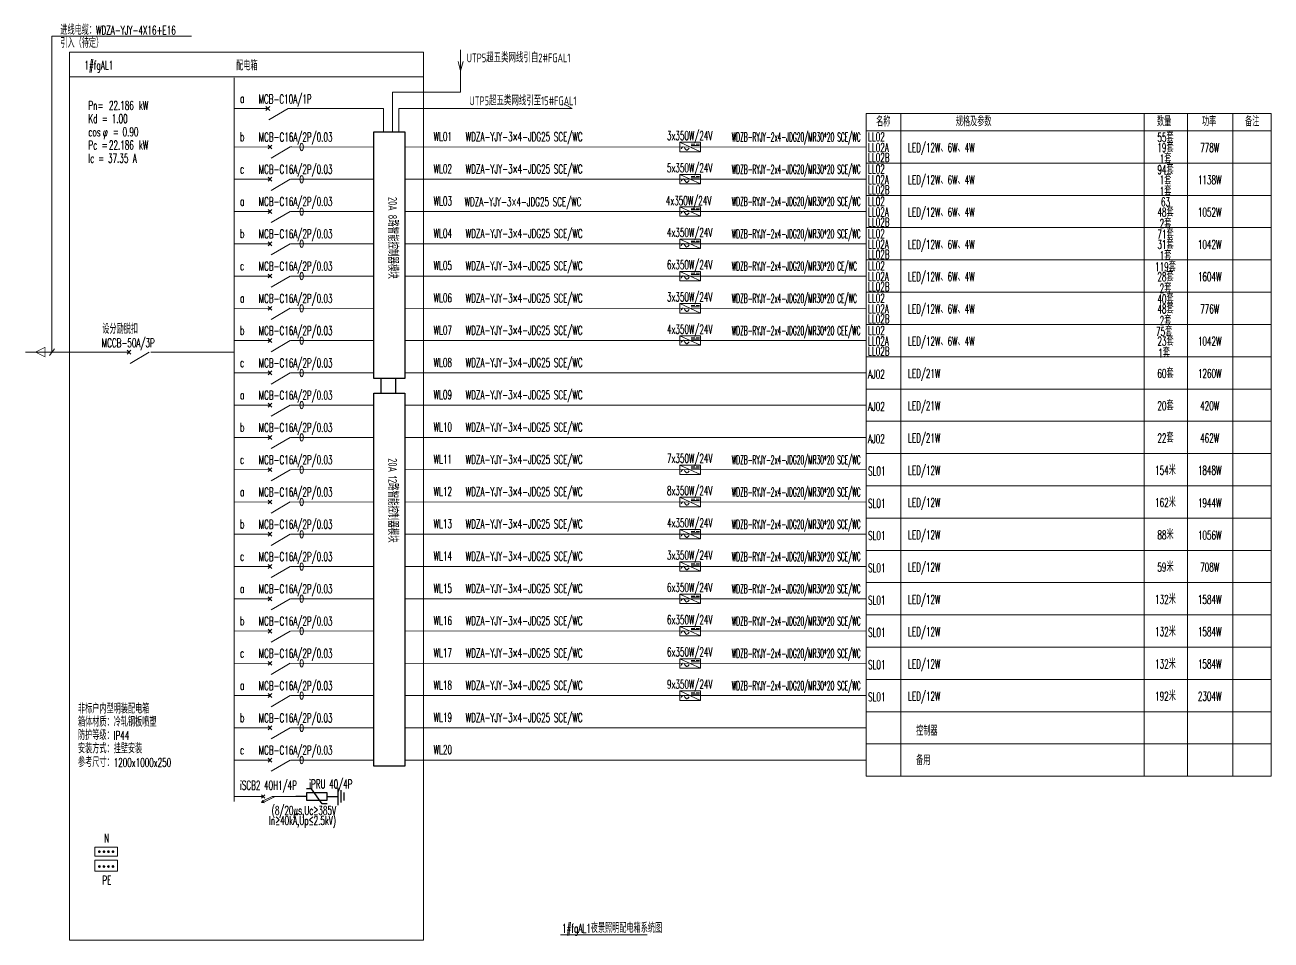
# Model space of a CAD drawing. Header units: millimetres. Extents: x -158656 to -149924, y -51573 to -51018.
# Drawn here: x -156277.5 to -155782.4, y -51381.2 to -51017.6 of the extents above; entities that cross this region are included whole.
import ezdxf
from ezdxf.enums import TextEntityAlignment as Align

# ---------------------------------------------------------------- set-up
doc = ezdxf.new("R2010")
doc.units = ezdxf.units.MM
doc.header["$MEASUREMENT"] = 0
doc.layers.get('0').update_dxf_attribs({"lineweight": 15})
doc.layers.add('0-配电系统图', color=7, linetype='Continuous', lineweight=18)
doc.layers.add('FG-说明', color=7, linetype='Continuous', lineweight=9)
for name, color, linetype in [('FG-灯具', 3, 'Continuous'), ('FG-照明文字说明', 7, 'Continuous'), ('电气', 3, 'Continuous')]:
    doc.layers.add(name, color=color, linetype=linetype)
doc.styles.add('_TEL_DIM', font='SIMPLEX', dxfattribs={"width": 0.8, "height": 3.5, "bigfont": 'HZTXT'})
doc.styles.add('XD2008', font='xd-hzs.shx', dxfattribs={"width": 0.7, "bigfont": 'xd-hztxt.shx'})

# ---------------------------------------------------------------- blocks, each defined once
blk = doc.blocks.new('0208D')
at = {"color": 3, "linetype": 'Continuous', "const_width": 0.3}
blk.add_lwpolyline([(0, -7.5), (0, 0)], dxfattribs=at)
blk.add_lwpolyline([(0, -7.5), (2.5, -2.5), (-2.5, -2.5)], close=True, dxfattribs=at)
blk = doc.blocks.new('过流保护SPD')
at = {"layer": '电气', "color": 3}
for p, q in [((435, 0), (0, 0)), ((625, 298), (424, 298)), ((435, 163), (1235, 163)), ((435, -163), (435, 163)), ((1046, -298), (625, 298)), ((1235, 163), (1235, -163)), ((1235, 0), (1671, 0)), ((1671, 347), (1671, -347)), ((1789, 251), (1789, -242)), ((1911, 152), (1911, -157)), ((1235, -163), (435, -163)), ((1246, -298), (1046, -298))]:
    blk.add_line(p, q, dxfattribs=at)

msp = doc.modelspace()

# ---------------------------------------------------------------- hatches: boundary and pattern name
at = {"layer": 'FG-说明'}
msp.add_hatch(color=256, dxfattribs=at).paths.add_polyline_path([(-156183.45, -51326.59), (-156182.45, -51326.65), (-156182.9, -51325.76)])

# ---------------------------------------------------------------- linework, layer by layer
at = {"color": 4}
msp.add_line((-156134.97, -51060.14), (-156134.97, -51050.85), dxfattribs=at)
for p, q in [((-155943.29, -51052.76), (-155943.29, -51316.16)), ((-155929.51, -51052.76), (-155929.51, -51316.16)), ((-155832.82, -51052.76), (-155832.82, -51316.16)), ((-155815.57, -51052.76), (-155815.57, -51316.16)), ((-155797.6, -51052.76), (-155797.6, -51316.16)), ((-155782.39, -51052.76), (-155782.39, -51316.16))]:
    msp.add_line(p, q)
for points in [[(-156123.9, -51044.32), (-156104.4, -51044.32), (-156104.4, -51027.47)], [(-156105.41, -51032.12), (-156104.4, -51035.9)], [(-156103.39, -51032.12), (-156104.4, -51035.9)], [(-156123.9, -51044.32), (-156131.4, -51044.32), (-156131.4, -51060.14)], [(-156123.9, -51050.85), (-156128.92, -51050.85), (-156128.92, -51060.14)], [(-156123.9, -51050.85), (-156060.12, -51050.85), (-156063.38, -51048.91)]]:
    msp.add_lwpolyline(points)
msp.add_lwpolyline([(-156154.37, -51050.85), (-156134.97, -51050.85)], dxfattribs=at)
at = {"layer": '0-配电系统图', "ltscale": 0.2}
for p, q in [((-156266.73, -51147.64), (-156266.73, -51022.06)), ((-156266.73, -51022.06), (-156211.23, -51022.06)), ((-156265.75, -51146.38), (-156267.72, -51148.9)), ((-156236.91, -51148.41), (-156235.36, -51146.86)), ((-156236.91, -51146.86), (-156235.36, -51148.41)), ((-156228.05, -51147.63), (-156235.66, -51152.16))]:
    msp.add_line(p, q, dxfattribs=at)
at = {"layer": '0-配电系统图', "ltscale": 100}
msp.add_line((-156259.75, -51038.3), (-156119.13, -51038.3), dxfattribs=at)
at = {"layer": '0-配电系统图'}
for p, q in [((-156181.74, -51050.08), (-156180.19, -51051.62)), ((-156181.74, -51051.62), (-156180.19, -51050.08)), ((-156172.9, -51050.85), (-156180.55, -51055.27)), ((-156180.88, -51065.34), (-156179.34, -51066.88)), ((-156180.88, -51066.88), (-156179.34, -51065.34)), ((-156180.88, -51065.34), (-156179.34, -51066.88)), ((-156180.88, -51066.88), (-156179.34, -51065.34)), ((-156172.04, -51066.1), (-156179.7, -51070.53)), ((-156180.88, -51078.16), (-156179.34, -51079.7)), ((-156180.88, -51079.7), (-156179.34, -51078.16)), ((-156180.88, -51078.16), (-156179.34, -51079.7)), ((-156180.88, -51079.7), (-156179.34, -51078.16)), ((-156172.04, -51078.93), (-156179.7, -51083.35)), ((-156180.88, -51090.98), (-156179.34, -51092.53)), ((-156180.88, -51092.53), (-156179.34, -51090.98)), ((-156180.88, -51090.98), (-156179.34, -51092.53)), ((-156180.88, -51092.53), (-156179.34, -51090.98)), ((-156172.04, -51091.75), (-156179.7, -51096.17)), ((-156180.88, -51103.81), (-156179.34, -51105.35)), ((-156180.88, -51105.35), (-156179.34, -51103.81)), ((-156180.88, -51103.81), (-156179.34, -51105.35)), ((-156180.88, -51105.35), (-156179.34, -51103.81)), ((-156172.04, -51104.57), (-156179.7, -51109)), ((-156180.88, -51116.63), (-156179.34, -51118.17)), ((-156180.88, -51118.17), (-156179.34, -51116.63)), ((-156180.88, -51116.63), (-156179.34, -51118.17)), ((-156180.88, -51118.17), (-156179.34, -51116.63)), ((-156172.04, -51117.4), (-156179.7, -51121.82)), ((-156180.88, -51129.45), (-156179.34, -51131)), ((-156180.88, -51131), (-156179.34, -51129.45)), ((-156180.88, -51129.45), (-156179.34, -51131)), ((-156180.88, -51131), (-156179.34, -51129.45)), ((-156172.04, -51130.22), (-156179.7, -51134.64)), ((-156180.88, -51142.27), (-156179.33, -51143.82)), ((-156180.88, -51143.82), (-156179.33, -51142.27)), ((-156180.88, -51142.27), (-156179.33, -51143.82)), ((-156180.88, -51143.82), (-156179.33, -51142.27)), ((-156180.88, -51142.27), (-156179.34, -51143.82)), ((-156180.88, -51143.82), (-156179.34, -51142.27)), ((-156172.03, -51143.04), (-156179.69, -51147.46)), ((-156180.88, -51155.1), (-156179.33, -51156.65)), ((-156180.88, -51156.65), (-156179.33, -51155.1)), ((-156180.87, -51155.1), (-156179.33, -51156.65)), ((-156180.87, -51156.65), (-156179.33, -51155.1)), ((-156180.87, -51155.1), (-156179.33, -51156.65)), ((-156180.87, -51156.65), (-156179.33, -51155.1)), ((-156172.03, -51155.87), (-156179.69, -51160.29)), ((-156180.88, -51167.92), (-156179.34, -51169.47)), ((-156180.88, -51169.47), (-156179.34, -51167.92)), ((-156180.88, -51167.92), (-156179.34, -51169.47)), ((-156180.88, -51169.47), (-156179.34, -51167.92)), ((-156172.04, -51168.69), (-156179.7, -51173.11)), ((-156180.88, -51180.75), (-156179.33, -51182.29)), ((-156180.88, -51182.29), (-156179.33, -51180.75)), ((-156180.88, -51180.75), (-156179.33, -51182.29)), ((-156180.88, -51182.29), (-156179.33, -51180.75)), ((-156180.88, -51180.75), (-156179.34, -51182.29)), ((-156180.88, -51182.29), (-156179.34, -51180.75)), ((-156172.03, -51181.51), (-156179.69, -51185.94)), ((-156180.88, -51193.57), (-156179.33, -51195.12)), ((-156180.88, -51195.12), (-156179.33, -51193.57)), ((-156180.87, -51193.57), (-156179.33, -51195.12)), ((-156180.87, -51195.12), (-156179.33, -51193.57)), ((-156180.87, -51193.57), (-156179.33, -51195.12)), ((-156180.87, -51195.12), (-156179.33, -51193.57)), ((-156172.03, -51194.34), (-156179.69, -51198.76)), ((-156180.88, -51206.39), (-156179.34, -51207.94)), ((-156180.88, -51207.94), (-156179.34, -51206.39)), ((-156180.88, -51206.39), (-156179.34, -51207.94)), ((-156180.88, -51207.94), (-156179.34, -51206.39)), ((-156172.04, -51207.16), (-156179.7, -51211.58)), ((-156180.88, -51219.22), (-156179.33, -51220.76)), ((-156180.88, -51220.76), (-156179.33, -51219.22)), ((-156180.88, -51219.22), (-156179.33, -51220.76)), ((-156180.88, -51220.76), (-156179.33, -51219.22)), ((-156180.88, -51219.22), (-156179.34, -51220.76)), ((-156180.88, -51220.76), (-156179.34, -51219.22)), ((-156172.03, -51219.99), (-156179.69, -51224.41)), ((-156180.88, -51232.04), (-156179.33, -51233.59)), ((-156180.88, -51233.59), (-156179.33, -51232.04)), ((-156180.87, -51232.04), (-156179.33, -51233.59)), ((-156180.87, -51233.59), (-156179.33, -51232.04)), ((-156180.87, -51232.04), (-156179.33, -51233.59)), ((-156180.87, -51233.59), (-156179.33, -51232.04)), ((-156172.03, -51232.81), (-156179.69, -51237.23)), ((-156180.88, -51244.86), (-156179.33, -51246.4)), ((-156180.88, -51246.4), (-156179.33, -51244.86)), ((-156180.88, -51244.86), (-156179.33, -51246.4)), ((-156180.88, -51246.4), (-156179.33, -51244.86)), ((-156172.03, -51245.63), (-156179.69, -51250.05)), ((-156180.88, -51257.68), (-156179.33, -51259.23)), ((-156180.88, -51259.23), (-156179.33, -51257.68)), ((-156180.88, -51257.68), (-156179.33, -51259.23)), ((-156180.88, -51259.23), (-156179.33, -51257.68)), ((-156172.03, -51258.45), (-156179.69, -51262.87)), ((-156180.88, -51270.5), (-156179.33, -51272.05)), ((-156180.88, -51272.05), (-156179.33, -51270.5)), ((-156180.88, -51270.5), (-156179.33, -51272.05)), ((-156180.88, -51272.05), (-156179.33, -51270.5)), ((-156172.03, -51271.27), (-156179.69, -51275.69)), ((-156180.88, -51283.33), (-156179.33, -51284.87)), ((-156180.88, -51284.87), (-156179.33, -51283.33)), ((-156180.88, -51283.33), (-156179.33, -51284.87)), ((-156180.88, -51284.87), (-156179.33, -51283.33)), ((-156172.03, -51284.1), (-156179.69, -51288.52)), ((-156180.88, -51296.15), (-156179.33, -51297.7)), ((-156180.88, -51297.7), (-156179.33, -51296.15)), ((-156180.88, -51296.15), (-156179.33, -51297.7)), ((-156180.88, -51297.7), (-156179.33, -51296.15)), ((-156172.03, -51296.92), (-156179.69, -51301.34)), ((-156180.88, -51308.97), (-156179.33, -51310.52)), ((-156180.88, -51310.52), (-156179.33, -51308.97)), ((-156180.88, -51308.97), (-156179.33, -51310.52)), ((-156180.88, -51310.52), (-156179.33, -51308.97)), ((-156172.03, -51309.74), (-156179.69, -51314.16)), ((-156240.69, -51344.32), (-156249.69, -51344.32)), ((-156249.69, -51344.32), (-156249.69, -51347.92)), ((-156240.69, -51347.92), (-156240.69, -51344.32)), ((-156249.69, -51347.92), (-156240.69, -51347.92)), ((-156240.69, -51349.46), (-156249.69, -51349.46)), ((-156249.69, -51349.46), (-156249.69, -51353.81)), ((-156240.69, -51353.81), (-156240.69, -51349.46)), ((-156249.69, -51353.81), (-156240.69, -51353.81))]:
    msp.add_line(p, q, dxfattribs=at)
at = {"layer": '0-配电系统图', "ltscale": 100}
msp.add_lwpolyline([(-156259.75, -51028.5), (-156119.13, -51028.5), (-156119.13, -51381.24), (-156259.75, -51381.24)], close=True, dxfattribs=at)
at = {"layer": '0-配电系统图', "const_width": 0.36}
for points in [[(-156194.39, -51038.6), (-156194.39, -51326.25)], [(-156194.39, -51050.85), (-156180.97, -51050.85)], [(-156172.9, -51050.85), (-156154.37, -51050.85)], [(-156194.39, -51066.11), (-156180.11, -51066.11)], [(-156194.39, -51078.93), (-156180.11, -51078.93)], [(-156194.39, -51091.75), (-156180.11, -51091.76)], [(-156194.39, -51104.58), (-156180.11, -51104.58)], [(-156194.39, -51117.4), (-156180.11, -51117.4)], [(-156194.39, -51130.22), (-156180.11, -51130.22)], [(-156277.3, -51147.64), (-156236.13, -51147.64)], [(-156227.57, -51147.6), (-156194.4, -51147.6)], [(-156194.39, -51143.04), (-156180.11, -51143.05)], [(-156194.38, -51143.05), (-156180.1, -51143.05)], [(-156194.38, -51155.87), (-156180.1, -51155.87)], [(-156194.38, -51155.87), (-156180.11, -51155.87)], [(-156194.39, -51168.69), (-156180.11, -51168.7)], [(-156194.39, -51181.52), (-156180.11, -51181.52)], [(-156194.38, -51181.52), (-156180.1, -51181.52)], [(-156194.38, -51194.34), (-156180.1, -51194.34)], [(-156194.38, -51194.34), (-156180.11, -51194.34)], [(-156194.39, -51207.16), (-156180.11, -51207.17)], [(-156194.39, -51219.99), (-156180.11, -51219.99)], [(-156194.38, -51219.99), (-156180.1, -51219.99)], [(-156194.38, -51232.81), (-156180.11, -51232.82)], [(-156194.38, -51232.82), (-156180.1, -51232.82)], [(-156194.38, -51245.63), (-156180.1, -51245.63)], [(-156194.38, -51258.45), (-156180.1, -51258.45)], [(-156194.38, -51271.28), (-156180.1, -51271.28)], [(-156194.38, -51284.1), (-156180.1, -51284.1)], [(-156194.38, -51296.92), (-156180.1, -51296.92)], [(-156194.38, -51309.75), (-156180.1, -51309.75)]]:
    msp.add_lwpolyline(points, dxfattribs=at)
at = {"layer": '0-配电系统图', "const_width": 0.54}
for points in [[(-156247.89, -51346.39, 1), (-156247.89, -51345.85, 1)], [(-156246.09, -51346.39, 1), (-156246.09, -51345.85, 1)], [(-156244.29, -51346.39, 1), (-156244.29, -51345.85, 1)], [(-156242.49, -51346.39, 1), (-156242.49, -51345.85, 1)], [(-156247.89, -51352.28, 1), (-156247.89, -51351.74, 1)], [(-156246.09, -51352.28, 1), (-156246.09, -51351.74, 1)], [(-156244.29, -51352.28, 1), (-156244.29, -51351.74, 1)], [(-156242.49, -51352.28, 1), (-156242.49, -51351.74, 1)]]:
    msp.add_lwpolyline(points, format="xyb", close=True, dxfattribs=at)
at = {"layer": '0-配电系统图', "color": 7, "const_width": 0.515}
msp.add_lwpolyline([(-156064.75, -51379.16), (-156030.22, -51379.16)], dxfattribs=at)
at = {"layer": '0-配电系统图', "extrusion": (0, 0, -1)}
for centre in [(-156167.52, -51066.1), (-156167.52, -51078.93), (-156167.52, -51091.75), (-156167.52, -51104.57), (-156167.52, -51117.4), (-156167.52, -51130.22), (-156167.51, -51143.04), (-156167.51, -51155.87), (-156167.52, -51168.69), (-156167.51, -51181.51), (-156167.51, -51194.34), (-156167.52, -51207.16), (-156167.51, -51219.99), (-156167.51, -51232.81), (-156167.51, -51245.63), (-156167.51, -51258.45), (-156167.51, -51271.27), (-156167.51, -51284.1), (-156167.51, -51296.92), (-156167.51, -51309.74)]:
    msp.add_ellipse(centre, major_axis=(0, 1.51), ratio=0.444792, dxfattribs=at)
at = {"layer": 'FG-灯具'}
for points in [[(-156138.88, -51060.14), (-156126.5, -51060.14), (-156126.5, -51158.17), (-156138.88, -51158.17)], [(-156138.88, -51163.96), (-156126.5, -51163.96), (-156126.5, -51312.11), (-156138.88, -51312.11)]]:
    msp.add_lwpolyline(points, close=True, dxfattribs=at)
for points in [[(-156136.02, -51158.17), (-156136.02, -51163.96)], [(-156130.22, -51158.17), (-156130.22, -51163.96)]]:
    msp.add_lwpolyline(points, dxfattribs=at)
at = {"layer": 'FG-说明', "color": 0}
for p, q in [((-155943.29, -51052.76), (-155782.39, -51052.76)), ((-155943.29, -51059.7), (-155782.39, -51059.7)), ((-156009.13, -51067.98), (-156017.29, -51064.24)), ((-156011.31, -51065.01), (-156012.83, -51065.01)), ((-156009.46, -51065.49), (-156012.83, -51065.49)), ((-156009.46, -51065.01), (-156010.85, -51065.01)), ((-155943.29, -51072.52), (-155782.39, -51072.52)), ((-156009.13, -51080.8), (-156017.29, -51077.06)), ((-156011.31, -51077.83), (-156012.83, -51077.83)), ((-156009.46, -51078.32), (-156012.83, -51078.32)), ((-156009.46, -51077.83), (-156010.85, -51077.83)), ((-155943.29, -51085.34), (-155782.39, -51085.34)), ((-156009.13, -51093.62), (-156017.29, -51089.88)), ((-156011.31, -51090.66), (-156012.83, -51090.66)), ((-156009.46, -51091.14), (-156012.83, -51091.14)), ((-156009.46, -51090.66), (-156010.85, -51090.66)), ((-155943.29, -51098.17), (-155782.39, -51098.17)), ((-156009.13, -51106.45), (-156017.29, -51102.71)), ((-156011.31, -51103.48), (-156012.83, -51103.48)), ((-156009.46, -51103.96), (-156012.83, -51103.96)), ((-156009.46, -51103.48), (-156010.85, -51103.48)), ((-155943.29, -51110.99), (-155782.39, -51110.99)), ((-156009.13, -51119.27), (-156017.29, -51115.53)), ((-156011.31, -51116.3), (-156012.83, -51116.3)), ((-156009.46, -51116.78), (-156012.83, -51116.78)), ((-156009.46, -51116.3), (-156010.85, -51116.3)), ((-155943.29, -51123.81), (-155782.39, -51123.81)), ((-156009.13, -51132.09), (-156017.29, -51128.35)), ((-156011.31, -51129.12), (-156012.83, -51129.12)), ((-156009.46, -51129.61), (-156012.83, -51129.61)), ((-156009.46, -51129.12), (-156010.85, -51129.12)), ((-155943.29, -51136.63), (-155782.39, -51136.63)), ((-156009.13, -51144.92), (-156017.29, -51141.18)), ((-156011.31, -51141.95), (-156012.83, -51141.95)), ((-156009.46, -51142.43), (-156012.83, -51142.43)), ((-156009.46, -51141.95), (-156010.85, -51141.95)), ((-155943.29, -51149.46), (-155782.39, -51149.46)), ((-155943.29, -51162.28), (-155782.39, -51162.28)), ((-155943.29, -51175.11), (-155782.39, -51175.11)), ((-155943.29, -51187.93), (-155782.39, -51187.93)), ((-156009.13, -51196.22), (-156017.29, -51192.48)), ((-156011.31, -51193.25), (-156012.83, -51193.25)), ((-156009.46, -51193.73), (-156012.83, -51193.73)), ((-156009.46, -51193.25), (-156010.85, -51193.25)), ((-155943.29, -51200.75), (-155782.39, -51200.75)), ((-156009.13, -51209.04), (-156017.29, -51205.3)), ((-156011.31, -51206.07), (-156012.83, -51206.07)), ((-156009.46, -51206.56), (-156012.83, -51206.56)), ((-156009.46, -51206.07), (-156010.85, -51206.07)), ((-155943.29, -51213.57), (-155782.39, -51213.57)), ((-156009.13, -51221.87), (-156017.29, -51218.13)), ((-156011.31, -51218.9), (-156012.83, -51218.9)), ((-156009.46, -51219.38), (-156012.83, -51219.38)), ((-156009.46, -51218.9), (-156010.85, -51218.9)), ((-155943.29, -51226.4), (-155782.39, -51226.4)), ((-156009.13, -51234.69), (-156017.29, -51230.95)), ((-156011.31, -51231.72), (-156012.83, -51231.72)), ((-156009.46, -51231.72), (-156010.85, -51231.72)), ((-156009.46, -51232.21), (-156012.83, -51232.21)), ((-155943.29, -51239.22), (-155782.39, -51239.22)), ((-156009.13, -51247.52), (-156017.29, -51243.78)), ((-156011.31, -51244.55), (-156012.83, -51244.55)), ((-156009.46, -51245.03), (-156012.83, -51245.03)), ((-156009.46, -51244.55), (-156010.85, -51244.55)), ((-156009.13, -51260.34), (-156017.29, -51256.6)), ((-155943.29, -51252.04), (-155782.39, -51252.04)), ((-156011.31, -51257.38), (-156012.83, -51257.38)), ((-156009.46, -51257.86), (-156012.83, -51257.86)), ((-156009.46, -51257.38), (-156010.85, -51257.38)), ((-155943.29, -51264.86), (-155782.39, -51264.86)), ((-156009.13, -51273.17), (-156017.29, -51269.43)), ((-156011.31, -51270.2), (-156012.83, -51270.2)), ((-156009.46, -51270.68), (-156012.83, -51270.68)), ((-156009.46, -51270.2), (-156010.85, -51270.2)), ((-155943.29, -51277.69), (-155782.39, -51277.69)), ((-156009.13, -51285.99), (-156017.29, -51282.25)), ((-156011.31, -51283.02), (-156012.83, -51283.02)), ((-156009.46, -51283.51), (-156012.83, -51283.51)), ((-156009.46, -51283.02), (-156010.85, -51283.02)), ((-155943.29, -51290.51), (-155782.39, -51290.51)), ((-155943.29, -51303.33), (-155782.39, -51303.33)), ((-155943.29, -51316.16), (-155782.39, -51316.16))]:
    msp.add_line(p, q, dxfattribs=at)
at = {"layer": 'FG-说明'}
for p, q in [((-156194.39, -51324.18), (-156183.39, -51324.18)), ((-156183.99, -51324.18), (-156182.79, -51324.18)), ((-156182.9, -51325.76), (-156183.45, -51326.59)), ((-156182.15, -51323.54), (-156183.42, -51324.82)), ((-156182.15, -51324.82), (-156183.42, -51323.54)), ((-156182.9, -51325.76), (-156182.45, -51326.65)), ((-156182.56, -51326.43), (-156178.07, -51324.18)), ((-156178.07, -51324.18), (-156169.82, -51324.18)), ((-156183.45, -51326.59), (-156182.45, -51326.65))]:
    msp.add_line(p, q, dxfattribs=at)
at = {"layer": 'FG-说明', "color": 0, "const_width": 0.36}
for points in [[(-156172.04, -51066.1), (-156138.7, -51066.11)], [(-156126.43, -51066.11), (-155943.29, -51066.11)], [(-156172.04, -51078.93), (-156138.7, -51078.93)], [(-156126.43, -51078.93), (-155943.29, -51078.93)], [(-156172.04, -51091.75), (-156138.7, -51091.75)], [(-156126.43, -51091.75), (-155943.29, -51091.75)], [(-156172.04, -51104.57), (-156138.7, -51104.58)], [(-156126.43, -51104.58), (-155943.29, -51104.58)], [(-156172.04, -51117.4), (-156138.7, -51117.4)], [(-156126.43, -51117.4), (-155943.29, -51117.4)], [(-156172.04, -51130.22), (-156138.7, -51130.22)], [(-156126.43, -51130.22), (-155943.29, -51130.22)], [(-156126.43, -51143.05), (-155943.29, -51143.05)], [(-156126.42, -51155.87), (-155943.28, -51155.87)], [(-156172.04, -51168.69), (-156138.7, -51168.69)], [(-156126.43, -51168.69), (-155943.29, -51168.69)], [(-156126.43, -51181.52), (-155943.29, -51181.52)], [(-156126.42, -51194.34), (-155943.28, -51194.34)], [(-156172.04, -51207.16), (-156138.7, -51207.16)], [(-156126.43, -51207.17), (-155943.29, -51207.17)], [(-156126.43, -51219.99), (-155943.29, -51219.99)], [(-156126.42, -51232.81), (-155943.28, -51232.81)], [(-156126.43, -51245.63), (-155943.29, -51245.63)], [(-156126.43, -51258.45), (-155943.29, -51258.45)], [(-156126.43, -51271.28), (-155943.29, -51271.28)], [(-156126.43, -51284.1), (-155943.29, -51284.1)], [(-156126.43, -51296.92), (-155943.29, -51296.92)], [(-156126.43, -51309.74), (-155943.29, -51309.74)]]:
    msp.add_lwpolyline(points, dxfattribs=at)
at = {"layer": 'FG-说明', "color": 0}
for points in [[(-156009.13, -51067.98), (-156017.29, -51067.98), (-156017.29, -51064.24), (-156009.13, -51064.24)], [(-156009.13, -51080.8), (-156017.29, -51080.8), (-156017.29, -51077.06), (-156009.13, -51077.06)], [(-156009.13, -51093.62), (-156017.29, -51093.62), (-156017.29, -51089.88), (-156009.13, -51089.88)], [(-156009.13, -51106.45), (-156017.29, -51106.45), (-156017.29, -51102.71), (-156009.13, -51102.71)], [(-156009.13, -51119.27), (-156017.29, -51119.27), (-156017.29, -51115.53), (-156009.13, -51115.53)], [(-156009.13, -51132.09), (-156017.29, -51132.09), (-156017.29, -51128.35), (-156009.13, -51128.35)], [(-156009.13, -51144.92), (-156017.29, -51144.92), (-156017.29, -51141.18), (-156009.13, -51141.18)], [(-156009.13, -51196.22), (-156017.29, -51196.22), (-156017.29, -51192.48), (-156009.13, -51192.48)], [(-156009.13, -51209.04), (-156017.29, -51209.04), (-156017.29, -51205.3), (-156009.13, -51205.3)], [(-156009.13, -51221.87), (-156017.29, -51221.87), (-156017.29, -51218.13), (-156009.13, -51218.13)], [(-156009.13, -51234.69), (-156017.29, -51234.69), (-156017.29, -51230.95), (-156009.13, -51230.95)], [(-156009.13, -51247.52), (-156017.29, -51247.52), (-156017.29, -51243.78), (-156009.13, -51243.78)], [(-156009.13, -51260.34), (-156017.29, -51260.34), (-156017.29, -51256.6), (-156009.13, -51256.6)], [(-156009.13, -51273.17), (-156017.29, -51273.17), (-156017.29, -51269.43), (-156009.13, -51269.43)], [(-156009.13, -51285.99), (-156017.29, -51285.99), (-156017.29, -51282.25), (-156009.13, -51282.25)]]:
    msp.add_lwpolyline(points, close=True, dxfattribs=at)
at = {"layer": 'FG-说明', "const_width": 0.36}
for points in [[(-156172.03, -51143.04), (-156138.7, -51143.04)], [(-156172.03, -51155.87), (-156138.69, -51155.87)], [(-156172.03, -51181.51), (-156138.7, -51181.52)], [(-156172.03, -51194.34), (-156138.69, -51194.34)], [(-156172.03, -51219.99), (-156138.7, -51219.99)], [(-156172.03, -51232.81), (-156138.69, -51232.81)], [(-156172.03, -51245.63), (-156138.7, -51245.63)], [(-156172.03, -51258.45), (-156138.7, -51258.45)], [(-156172.03, -51271.27), (-156138.7, -51271.27)], [(-156172.03, -51284.09), (-156138.7, -51284.1)], [(-156172.03, -51296.92), (-156138.7, -51296.92)], [(-156172.03, -51309.74), (-156138.7, -51309.74)]]:
    msp.add_lwpolyline(points, dxfattribs=at)
at = {"layer": 'FG-说明'}
msp.add_lwpolyline([(-156178.07, -51324.18), (-156179.19, -51324.18), (-156182.79, -51325.98)], dxfattribs=at)
at = {"layer": 'FG-说明', "color": 0}
for points in [[(-156013.6, -51066.58), (-156014.58, -51067.4), (-156015.96, -51065.99), (-156016.78, -51066.9)], [(-156013.6, -51079.4), (-156014.58, -51080.22), (-156015.96, -51078.81), (-156016.78, -51079.72)], [(-156013.6, -51092.22), (-156014.58, -51093.05), (-156015.96, -51091.64), (-156016.78, -51092.55)], [(-156013.6, -51105.04), (-156014.58, -51105.87), (-156015.96, -51104.46), (-156016.78, -51105.37)], [(-156013.6, -51117.87), (-156014.58, -51118.69), (-156015.96, -51117.28), (-156016.78, -51118.19)], [(-156013.6, -51130.69), (-156014.58, -51131.52), (-156015.96, -51130.1), (-156016.78, -51131.01)], [(-156013.6, -51143.51), (-156014.58, -51144.34), (-156015.96, -51142.93), (-156016.78, -51143.84)], [(-156013.6, -51194.81), (-156014.58, -51195.64), (-156015.96, -51194.23), (-156016.78, -51195.14)], [(-156013.6, -51207.64), (-156014.58, -51208.46), (-156015.96, -51207.05), (-156016.78, -51207.96)], [(-156013.6, -51220.46), (-156014.58, -51221.29), (-156015.96, -51219.88), (-156016.78, -51220.79)], [(-156013.6, -51233.29), (-156014.58, -51234.12), (-156015.96, -51232.7), (-156016.78, -51233.61)], [(-156013.6, -51246.12), (-156014.58, -51246.94), (-156015.96, -51245.53), (-156016.78, -51246.44)], [(-156013.6, -51258.94), (-156014.58, -51259.77), (-156015.96, -51258.35), (-156016.78, -51259.26)], [(-156013.6, -51271.77), (-156014.58, -51272.59), (-156015.96, -51271.18), (-156016.78, -51272.09)], [(-156013.6, -51284.59), (-156014.58, -51285.42), (-156015.96, -51284), (-156016.78, -51284.91)]]:
    msp.add_spline(points, degree=3, dxfattribs=at)

# ---------------------------------------------------------------- block references
at = {"layer": 'FG-照明文字说明', "color": 0, "xscale": 0.7592253990924291, "yscale": 0.7592253990924291, "zscale": 0.7592253990924291, "rotation": 270}
msp.add_blockref('0208D', (-156267.56, -51147.59), dxfattribs=at)
at = {"layer": 'FG-说明', "xscale": 0.01, "yscale": 0.01, "zscale": 0.01}
msp.add_blockref('过流保护SPD', (-156169.82, -51324.18), dxfattribs=at)

# ---------------------------------------------------------------- texts
at = {"layer": 'FG-照明文字说明', "color": 0, "style": 'XD2008', "width": 0.65}
for s, p in [('UTP5超五类网线引自2#FGAL1', (-156101.98, -51032.47)), ('UTP5超五类网线引至15#FGAL1', (-156100.84, -51049.53))]:
    msp.add_text(s, height=3.5, dxfattribs=at).set_placement(p)
for s, p in [('20A 8路智能控制器模块', (-156133.13, -51085.96)), ('20A 12路智能控制器模块', (-156133.13, -51189.78))]:
    msp.add_text(s, height=3.5, rotation=270, dxfattribs=at).set_placement(p)
at = {"layer": 'FG-说明', "style": '_TEL_DIM'}
for s, width, p in [('进线电缆：WDZA-YJY-4X16+E16', 0.6, (-156263.4, -51021.48, 27.42)), ('引入（待定）', 0.6, (-156263.4, -51026.67, 27.42)), ('1#fgAL1', 0.6, (-156253.82, -51035.38)), ('配电箱', 0.6, (-156193.55, -51035.62)), ('Pn=', 0.6, (-156252.26, -51051.36)), ('22.186', 0.6, (-156244.09, -51051.36)), ('kW', 0.6, (-156232.15, -51051.36)), ('a', 0.6, (-156192, -51048.56)), ('MCB-C10A/1P ', 0.6, (-156184.66, -51048.82)), ('Kd', 0.6, (-156252.26, -51056.61)), ('1.00', 0.6, (-156242.96, -51056.61)), ('=', 0.6, (-156246.87, -51056.61)), ('0.90', 0.6, (-156238.67, -51061.86)), ('名称', 0.6, (-155939.28, -51057.92)), ('规格及参数', 0.6, (-155907.65, -51057.82)), ('数量', 0.6, (-155827.72, -51057.82)), ('功率', 0.6, (-155809.84, -51057.82)), ('备注', 0.6, (-155792.68, -51057.82)), ('cos', 0.6, (-156252.26, -51061.86)), ('φ', 0.6, (-156246.5, -51061.86)), ('=', 0.6, (-156242.57, -51061.86)), ('b', 0.6, (-156192, -51063.79)), ('MCB-C16A/2P/0.03', 0.6, (-156184.61, -51063.91)), ('WL01', 0.6, (-156115.09, -51063.69)), ('WDZA-YJY-3×4-JDG25 SCE/WC', 0.6, (-156102.35, -51063.79)), ('3x350W/24V', 0.6, (-156022.39, -51063.35)), ('WDZB-RYJY-2x4-JDG20/MR30*20 SCE/WC', 0.4, (-155996.63, -51063.91)), ('Pc', 0.6, (-156252.26, -51067.11)), ('=', 0.6, (-156246.97, -51067.11)), ('22.186', 0.6, (-156244.09, -51067.1)), ('kW', 0.6, (-156232.15, -51067.1)), ('LED/12W、6W、4W', 0.6, (-155926.62, -51068.11, -88.1)), ('Ic', 0.6, (-156252.26, -51072.36)), ('=', 0.6, (-156248.36, -51072.36)), ('37.35', 0.6, (-156244.46, -51072.36)), ('A', 0.6, (-156234.62, -51072.36)), ('MCB-C16A/2P/0.03', 0.6, (-156184.61, -51076.73)), ('WL02', 0.6, (-156115.09, -51076.51)), ('WDZA-YJY-3×4-JDG25 SCE/WC', 0.6, (-156102.35, -51076.61)), ('5x350W/24V', 0.6, (-156022.39, -51076.17)), ('WDZB-RYJY-2x4-JDG20/MR30*20 SCE/WC', 0.4, (-155996.63, -51076.73)), ('c', 0.6, (-156192, -51076.62)), ('LED/12W、6W、4W', 0.6, (-155926.62, -51080.93, -88.1)), ('a', 0.6, (-156192, -51089.44)), ('MCB-C16A/2P/0.03', 0.6, (-156184.61, -51089.56)), ('WL03', 0.6, (-156115.09, -51089.34)), ('WDZA-YJY-3×4-JDG25 SCE/WC', 0.6, (-156102.81, -51089.64)), ('4x350W/24V', 0.6, (-156022.84, -51089.2)), ('WDZB-RYJY-2x4-JDG20/MR30*20 SCE/WC', 0.4, (-155996.63, -51089.56)), ('LED/12W、6W、4W', 0.6, (-155926.62, -51093.75, -88.1)), ('MCB-C16A/2P/0.03', 0.6, (-156184.61, -51102.38)), ('WDZA-YJY-3×4-JDG25 SCE/WC', 0.6, (-156102.35, -51102.25)), ('4x350W/24V', 0.6, (-156022.39, -51101.82)), ('WDZB-RYJY-2x4-JDG20/MR30*20 SCE/WC', 0.4, (-155996.63, -51102.38)), ('b', 0.6, (-156192, -51102.26)), ('WL04', 0.6, (-156115.09, -51102.16)), ('LED/12W、6W、4W', 0.6, (-155926.62, -51106.58, -88.1)), ('c', 0.6, (-156192, -51115.09)), ('MCB-C16A/2P/0.03', 0.6, (-156184.61, -51115.2)), ('WL05', 0.6, (-156115.09, -51114.98)), ('WDZA-YJY-3×4-JDG25 SCE/WC', 0.6, (-156102.35, -51115.08)), ('6x350W/24V', 0.6, (-156022.39, -51114.64)), ('WDZB-RYJY-2x4-JDG20/MR30*20 CE/WC', 0.4, (-155996.63, -51115.2)), ('LED/12W、6W、4W', 0.6, (-155926.62, -51119.4, -88.1)), ('a', 0.6, (-156192, -51127.91)), ('MCB-C16A/2P/0.03', 0.6, (-156184.61, -51128.03)), ('WL06', 0.6, (-156115.09, -51127.81)), ('WDZA-YJY-3×4-JDG25 SCE/WC', 0.6, (-156102.35, -51127.9)), ('3x350W/24V', 0.6, (-156022.39, -51127.46)), ('WDZB-RYJY-2x4-JDG20/MR30*20 CE/WC', 0.4, (-155996.63, -51128.02)), ('LED/12W、6W、4W', 0.6, (-155926.62, -51132.22, -88.1)), ('设分励脱扣', 0.6, (-156246.72, -51140.27, 11.52)), ('b', 0.6, (-156191.99, -51140.73)), ('MCB-C16A/2P/0.03', 0.6, (-156184.61, -51140.85)), ('WL07', 0.6, (-156115.09, -51140.63)), ('WDZA-YJY-3×4-JDG25 SCE/WC', 0.6, (-156102.35, -51140.72)), ('4x350W/24V', 0.6, (-156022.38, -51140.29)), ('WDZB-RYJY-2x4-JDG20/MR30*20 CEE/WC', 0.4, (-155996.63, -51140.85)), ('MCCB-50A/3P', 0.6, (-156246.95, -51145.72)), ('LED/12W、6W、4W', 0.6, (-155926.62, -51145.05, -88.1)), ('c', 0.6, (-156191.99, -51153.55)), ('MCB-C16A/2P/0.03', 0.6, (-156184.6, -51153.68)), ('WL08', 0.6, (-156115.09, -51153.46)), ('WDZA-YJY-3×4-JDG25 SCE/WC', 0.6, (-156102.34, -51153.55)), ('LED/21W', 0.6, (-155926.62, -51157.87, -88.1)), ('MCB-C16A/2P/0.03', 0.6, (-156184.61, -51166.5)), ('WDZA-YJY-3×4-JDG25 SCE/WC', 0.6, (-156102.35, -51166.37)), ('a', 0.6, (-156192, -51166.38)), ('WL09', 0.6, (-156115.09, -51166.28)), ('LED/21W', 0.6, (-155926.62, -51170.69, -88.1)), ('b', 0.6, (-156191.99, -51179.2)), ('MCB-C16A/2P/0.03', 0.6, (-156184.61, -51179.32)), ('WL10', 0.6, (-156115.09, -51179.1)), ('WDZA-YJY-3×4-JDG25 SCE/WC', 0.6, (-156102.35, -51179.19)), ('LED/21W', 0.6, (-155926.62, -51183.52, -88.1)), ('c', 0.6, (-156191.99, -51192.03)), ('MCB-C16A/2P/0.03', 0.6, (-156184.6, -51192.15)), ('WL11', 0.6, (-156115.09, -51191.93)), ('WDZA-YJY-3×4-JDG25 SCE/WC', 0.6, (-156102.34, -51192.02)), ('7x350W/24V', 0.6, (-156022.38, -51191.58)), ('WDZB-RYJY-2x4-JDG20/MR30*20 SCE/WC', 0.4, (-155996.63, -51192.14)), ('LED/12W', 0.6, (-155926.62, -51196.34, -88.1)), ('MCB-C16A/2P/0.03', 0.6, (-156184.61, -51204.97)), ('WL12', 0.6, (-156115.09, -51204.75)), ('WDZA-YJY-3×4-JDG25 SCE/WC', 0.6, (-156102.35, -51204.84)), ('8x350W/24V', 0.6, (-156022.39, -51204.41)), ('WDZB-RYJY-2x4-JDG20/MR30*20 SCE/WC', 0.4, (-155996.63, -51204.97)), ('a', 0.6, (-156192, -51204.85)), ('LED/12W', 0.6, (-155926.62, -51209.16, -88.1)), ('b', 0.6, (-156191.99, -51217.67)), ('MCB-C16A/2P/0.03', 0.6, (-156184.61, -51217.79)), ('WL13', 0.6, (-156115.09, -51217.57)), ('WDZA-YJY-3×4-JDG25 SCE/WC', 0.6, (-156102.35, -51217.67)), ('4x350W/24V', 0.6, (-156022.38, -51217.23)), ('WDZB-RYJY-2x4-JDG20/MR30*20 SCE/WC', 0.4, (-155996.63, -51217.79)), ('LED/12W', 0.6, (-155926.62, -51221.99, -88.1)), ('MCB-C16A/2P/0.03', 0.6, (-156184.6, -51230.62)), ('WL14', 0.6, (-156115.09, -51230.4)), ('WDZA-YJY-3×4-JDG25 SCE/WC', 0.6, (-156102.34, -51230.49)), ('3x350W/24V', 0.6, (-156022.38, -51230.05)), ('WDZB-RYJY-2x4-JDG20/MR30*20 SCE/WC', 0.4, (-155996.63, -51230.62)), ('c', 0.6, (-156191.99, -51230.5)), ('LED/12W', 0.6, (-155926.62, -51234.81, -88.1)), ('a', 0.6, (-156191.99, -51243.32)), ('MCB-C16A/2P/0.03', 0.6, (-156184.61, -51243.43)), ('WL15', 0.6, (-156115.09, -51243.21)), ('WDZA-YJY-3×4-JDG25 SCE/WC', 0.6, (-156102.35, -51243.31)), ('6x350W/24V', 0.6, (-156022.39, -51242.87)), ('WDZB-RYJY-2x4-JDG20/MR30*20 SCE/WC', 0.4, (-155996.63, -51243.43)), ('LED/12W', 0.6, (-155926.62, -51247.63, -88.1)), ('6x350W/24V', 0.6, (-156022.38, -51255.69)), ('b', 0.6, (-156191.99, -51256.14)), ('MCB-C16A/2P/0.03', 0.6, (-156184.61, -51256.26)), ('WL16', 0.6, (-156115.09, -51256.03)), ('WDZA-YJY-3×4-JDG25 SCE/WC', 0.6, (-156102.35, -51256.13)), ('WDZB-RYJY-2x4-JDG20/MR30*20 SCE/WC', 0.4, (-155996.63, -51256.25)), ('LED/12W', 0.6, (-155926.62, -51260.45, -88.1)), ('MCB-C16A/2P/0.03', 0.6, (-156184.61, -51269.08)), ('WL17', 0.6, (-156115.09, -51268.85)), ('WDZA-YJY-3×4-JDG25 SCE/WC', 0.6, (-156102.35, -51268.95)), ('6x350W/24V', 0.6, (-156022.38, -51268.52)), ('WDZB-RYJY-2x4-JDG20/MR30*20 SCE/WC', 0.4, (-155996.63, -51269.08)), ('c', 0.6, (-156191.99, -51268.96)), ('LED/12W', 0.6, (-155926.62, -51273.28, -88.1)), ('a', 0.6, (-156191.99, -51281.79)), ('MCB-C16A/2P/0.03', 0.6, (-156184.61, -51281.9)), ('WL18', 0.6, (-156115.09, -51281.67)), ('WDZA-YJY-3×4-JDG25 SCE/WC', 0.6, (-156102.35, -51281.78)), ('9x350W/24V', 0.6, (-156022.38, -51281.34)), ('WDZB-RYJY-2x4-JDG20/MR30*20 SCE/WC', 0.4, (-155996.63, -51281.9)), ('LED/12W', 0.6, (-155926.62, -51286.1, -88.1)), ('非标户内型明装配电箱', 0.6, (-156256.39, -51291.18)), ('b', 0.6, (-156191.99, -51294.61)), ('MCB-C16A/2P/0.03', 0.6, (-156184.61, -51294.73)), ('WL19', 0.6, (-156115.09, -51294.5)), ('WDZA-YJY-3×4-JDG25 SCE/WC', 0.6, (-156102.35, -51294.6)), ('箱体材质：冷轧钢板喷塑', 0.6, (-156256.39, -51296.41)), ('控制器', 0.6, (-155923.41, -51299.94)), ('防护等级：IP44 ', 0.6, (-156256.39, -51301.67)), ('安装方式：挂壁安装', 0.6, (-156256.39, -51307)), ('c', 0.6, (-156191.99, -51307.43)), ('MCB-C16A/2P/0.03', 0.6, (-156184.61, -51307.55)), ('WL20', 0.6, (-156115.09, -51307.32)), ('参考尺寸：1200x1000x250', 0.6, (-156256.39, -51312.43)), ('备用', 0.6, (-155923.41, -51311.65)), ('N', 0.6, (-156246.02, -51342.52)), ('PE', 0.6, (-156246.71, -51359.19)), ('1#fgAL1夜景照明配电箱系统图', 0.6, (-156064.09, -51378.31))]:
    msp.add_text(s, height=3.5, dxfattribs=dict(at, width=width)).set_placement(p)
at = {"layer": 'FG-说明', "style": '_TEL_DIM', "width": 0.6}
for s, p in [('LL02', (-155942.51, -51062.06)), ('LL02A', (-155942.51, -51066.28)), ('LL02B', (-155942.51, -51070.31)), ('LL02', (-155942.51, -51074.88)), ('LL02A', (-155942.51, -51079.11)), ('LL02B', (-155942.51, -51083.13)), ('LL02', (-155942.51, -51087.71)), ('LL02A', (-155942.51, -51091.93)), ('LL02B', (-155942.51, -51095.95)), ('LL02', (-155942.51, -51100.53)), ('LL02A', (-155942.51, -51104.75)), ('LL02B', (-155942.51, -51108.78)), ('LL02', (-155942.51, -51113.35)), ('LL02A', (-155942.51, -51117.57)), ('LL02B', (-155942.51, -51121.6)), ('LL02', (-155942.51, -51126.18)), ('LL02A', (-155942.51, -51130.4)), ('LL02B', (-155942.51, -51134.42)), ('LL02', (-155942.51, -51139)), ('LL02A', (-155942.51, -51143.22)), ('LL02B', (-155942.51, -51147.25)), ('AJ02', (-155942.51, -51156.39)), ('AJ02', (-155942.51, -51169.22)), ('AJ02', (-155942.51, -51182.04)), ('SL01', (-155942.51, -51194.87)), ('SL01', (-155942.51, -51207.69)), ('SL01', (-155942.51, -51220.51)), ('SL01', (-155942.51, -51233.34)), ('SL01', (-155942.51, -51246.16)), ('SL01', (-155942.51, -51258.98)), ('SL01', (-155942.51, -51271.8)), ('SL01', (-155942.51, -51284.62))]:
    msp.add_text(s, height=3.5, dxfattribs=at).set_placement(p, align=Align.MIDDLE_LEFT)
for s, p in [('55套', (-155824.33, -51064.05)), ('19套', (-155824.33, -51068.11)), ('778W', (-155806.78, -51068.11)), ('94套', (-155824.33, -51076.87)), ('1套', (-155824.33, -51072.6)), ('1套', (-155824.33, -51080.93)), ('1138W', (-155806.78, -51080.93)), ('1套', (-155824.33, -51085.42)), ('63', (-155824.33, -51089.69)), ('48套', (-155824.33, -51093.75)), ('1052W', (-155806.78, -51093.75)), ('2套', (-155824.33, -51098.24)), ('71套', (-155824.33, -51102.52)), ('31套', (-155824.33, -51106.58)), ('1042W', (-155806.78, -51106.58)), ('1套', (-155824.33, -51111.07)), ('119套', (-155824.33, -51115.47)), ('28套', (-155824.33, -51119.4)), ('1604W', (-155806.78, -51119.4)), ('2套', (-155824.33, -51124.02)), ('40套', (-155824.33, -51128.29)), ('48套', (-155824.33, -51132.22)), ('776W', (-155806.78, -51132.22)), ('75套', (-155824.88, -51141.2)), ('2套', (-155824.33, -51136.84)), ('23套', (-155824.33, -51145.05)), ('1042W', (-155806.78, -51145.05)), ('1套', (-155824.88, -51149.75)), ('60套', (-155824.33, -51157.87)), ('1260W', (-155806.78, -51157.87)), ('20套', (-155824.33, -51170.69)), ('420W', (-155806.78, -51170.69)), ('22套', (-155824.33, -51183.52)), ('462W', (-155806.78, -51183.52)), ('154米', (-155824.33, -51196.34)), ('1848W', (-155806.78, -51196.34)), ('162米', (-155824.33, -51209.16)), ('1944W', (-155806.78, -51209.27)), ('88米', (-155824.33, -51221.99)), ('1056W', (-155806.78, -51222.1)), ('59米', (-155824.33, -51234.81)), ('708W', (-155806.78, -51234.82)), ('132米', (-155824.33, -51247.63)), ('1584W', (-155806.78, -51247.65)), ('132米', (-155824.33, -51260.45)), ('1584W', (-155806.78, -51260.47)), ('132米', (-155824.33, -51273.28)), ('1584W', (-155806.78, -51273.3)), ('192米', (-155824.33, -51286.1)), ('2304W', (-155806.78, -51286.12)), ('iSCB2 40H1/4P', (-156180.72, -51321.48)), ('iPRU 40/4P', (-156155.94, -51320.98))]:
    msp.add_text(s, height=3.5, dxfattribs=at).set_placement(p, align=Align.CENTER)
for s, p in [('(8/20μs,Uc≥385V', (-156153.87, -51331.47)), ('In≥40kA,Up≤2.5kV)', (-156153.87, -51335.47))]:
    msp.add_text(s, height=3.5, dxfattribs=at).set_placement(p, align=Align.RIGHT)

doc.saveas('drawing.dxf')
